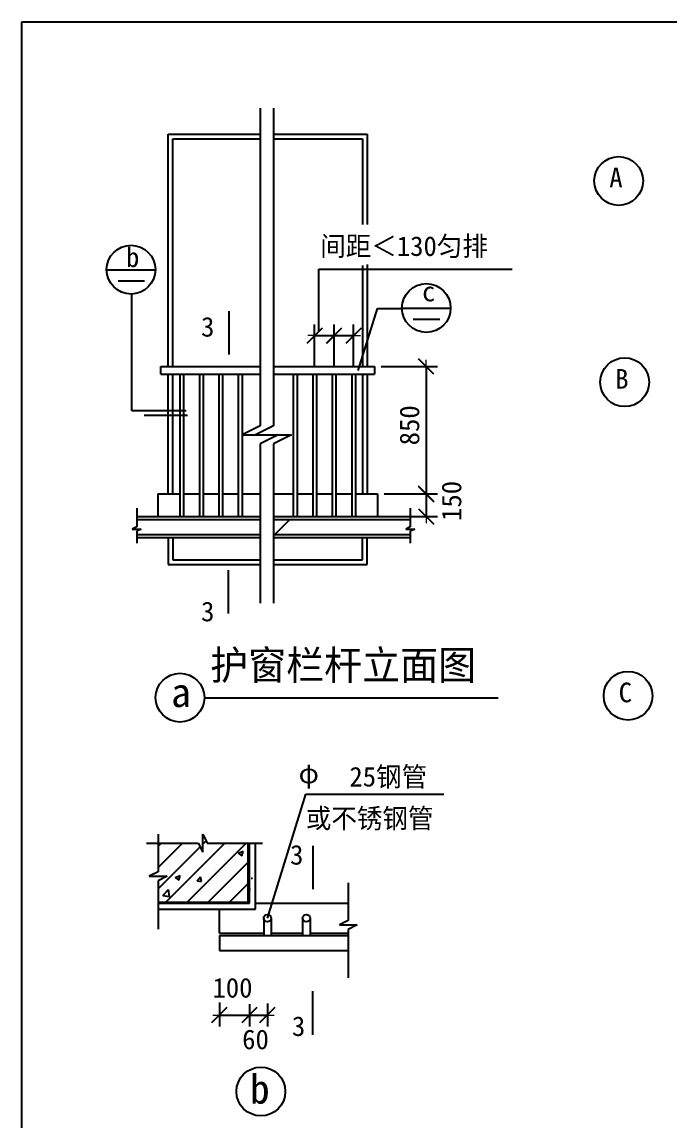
# Model space of a CAD drawing. Header units: metres. Extents: x 204 to 11188, y 497 to 16537.
# Drawn here: x 204 to 4521, y 9210 to 16537 of the extents above; entities that cross this region are included whole.
import ezdxf

# ---------------------------------------------------------------- set-up
doc = ezdxf.new("R2010")
doc.units = ezdxf.units.M
for name, color, linetype in [('HA', 43, 'Continuous'), ('PUB_DIM', 3, 'Continuous'), ('PUB_TEXT', 142, 'Continuous'), ('PUB_WALL', 5, 'Continuous'), ('Q', 4, 'Continuous'), ('STAIR', 2, 'Continuous'), ('TK', 143, 'Continuous'), ('WALL', 7, 'Continuous')]:
    doc.layers.add(name, color=color, linetype=linetype)

# ---------------------------------------------------------------- blocks, each defined once
blk = doc.blocks.new('_DIMX')
at = {"lineweight": 15}
blk.add_line((-150, 0), (150, 0), dxfattribs=at)
blk.add_lwpolyline([(-167.47, -167.4), (172.8, 173.56)])

msp = doc.modelspace()

# ---------------------------------------------------------------- hatches: boundary and pattern name
at = {"layer": 'HA'}
h = msp.add_hatch(dxfattribs=at)
h.set_pattern_fill('AN31C', scale=500)
h.set_pattern_definition([(45, (0, 0), (-1122.53, 1122.53), [])])
h.paths.add_polyline_path([(969.42, 13217.08), (969.42, 13168.25), (939.42, 13153.25), (999.42, 13153.25), (969.42, 13138.25), (969.42, 13117.08), (1792.11, 13117.08), (1792.11, 13217.08)])
h.paths.add_polyline_path([(1882.86, 13217.08), (1882.86, 13117.08), (2794.67, 13117.08), (2794.67, 13138.25), (2824.67, 13153.25), (2764.67, 13153.25), (2794.67, 13168.25), (2794.67, 13217.08)])
h = msp.add_hatch(dxfattribs=at)
h.set_pattern_fill('AR-SAND', scale=10)
h.paths.add_polyline_path([(1721.39, 10656.6), (1112.07, 10656.6), (1112.07, 10616.6), (1761.39, 10616.6), (1761.39, 11056.95), (1721.39, 11056.95)])

# ---------------------------------------------------------------- linework, layer by layer
for p, q in [((1179.74, 14237.08), (1179.74, 15787.08)), ((1179.74, 15787.08), (1792.11, 15787.08)), ((1209.74, 14237.08), (1209.74, 15757.08)), ((1209.74, 15757.08), (1792.11, 15757.08)), ((1882.86, 15787.08), (2506.4, 15787.08)), ((1882.86, 15757.08), (2476.4, 15757.08)), ((2476.4, 15757.08), (2476.4, 15184.9)), ((2506.4, 15787.08), (2506.4, 15184.9)), ((768.7, 14883.33), (1094.28, 14883.33)), ((2476.4, 14912.17), (2476.4, 14237.08)), ((2506.4, 14917.79), (2506.4, 14237.08)), ((844.37, 14809.02), (1022.24, 14809.02)), ((2738.55, 14627.03), (3064.12, 14627.03)), ((2156.4, 14232.08), (2156.4, 14518.81)), ((2286.4, 14232.08), (2286.4, 14518.81)), ((2286.4, 14232.08), (2286.4, 14518.81)), ((2416.4, 14232.08), (2416.4, 14518.81)), ((2814.21, 14552.72), (2992.08, 14552.72)), ((2156.7, 14443.81), (2286.1, 14443.81)), ((2286.7, 14443.81), (2416.1, 14443.81)), ((1129.74, 14237.08), (1792.11, 14237.08)), ((1129.74, 14187.08), (1129.74, 14237.08)), ((1882.86, 14237.08), (2556.4, 14237.08)), ((2556.4, 14237.08), (2556.4, 14187.08)), ((2601.4, 14237.08), (2975.71, 14237.08)), ((2900.71, 14236.78), (2900.71, 13387.38)), ((1129.74, 14187.08), (1792.11, 14187.08)), ((1179.74, 13387.08), (1179.74, 14187.08)), ((1209.74, 13387.08), (1209.74, 14187.08)), ((1257.24, 14187.08), (1257.24, 13237.08)), ((1282.24, 14187.08), (1282.24, 13237.08)), ((1387.24, 14187.08), (1387.24, 13237.08)), ((1412.24, 14187.08), (1412.24, 13237.08)), ((1517.24, 14187.08), (1517.24, 13237.08)), ((1542.24, 14187.08), (1542.24, 13237.08)), ((1647.24, 14187.08), (1647.24, 13237.08)), ((1672.24, 14187.08), (1672.24, 13237.08)), ((1882.86, 14187.08), (2556.4, 14187.08)), ((2013.9, 14187.08), (2013.9, 13237.08)), ((2038.9, 14187.08), (2038.9, 13237.08)), ((2143.9, 14187.08), (2143.9, 13237.08)), ((2168.9, 14187.08), (2168.9, 13237.08)), ((2273.9, 14187.08), (2273.9, 13237.08)), ((2298.9, 14187.08), (2298.9, 13237.08)), ((2403.9, 14187.08), (2403.9, 13237.08)), ((2428.9, 14187.08), (2428.9, 13237.08)), ((2476.4, 14187.08), (2476.4, 13387.08)), ((2506.4, 14187.08), (2506.4, 13387.08)), ((1109.74, 13387.08), (1257.24, 13387.08)), ((1109.74, 13387.08), (1109.74, 13237.08)), ((1282.24, 13387.08), (1387.24, 13387.08)), ((1412.24, 13387.08), (1517.24, 13387.08)), ((1542.24, 13387.08), (1647.24, 13387.08)), ((1672.24, 13387.08), (1792.11, 13387.08)), ((1882.86, 13387.08), (2013.9, 13387.08)), ((2038.9, 13387.08), (2143.9, 13387.08)), ((2168.9, 13387.08), (2273.9, 13387.08)), ((2298.9, 13387.08), (2403.9, 13387.08)), ((2428.9, 13387.08), (2576.4, 13387.08)), ((2576.4, 13387.08), (2576.4, 13237.08)), ((2621.4, 13387.08), (2975.71, 13387.08)), ((2621.4, 13387.08), (2975.71, 13387.08)), ((2900.71, 13386.78), (2900.71, 13237.38)), ((969.42, 13237.08), (1792.11, 13237.08)), ((969.42, 13217.08), (1792.11, 13217.08)), ((1882.86, 13237.08), (2794.67, 13237.08)), ((1882.86, 13217.08), (2794.67, 13217.08)), ((2621.4, 13237.08), (2975.71, 13237.08)), ((969.42, 13117.08), (1792.11, 13117.08)), ((1882.86, 13117.08), (2794.67, 13117.08)), ((969.42, 13097.08), (1792.11, 13097.08)), ((1179.74, 13097.08), (1179.74, 12917.08)), ((1209.74, 13097.08), (1209.74, 12947.08)), ((1882.86, 13097.08), (2794.67, 13097.08)), ((2476.4, 12947.08), (2476.4, 13097.08)), ((2506.4, 12917.08), (2506.4, 13097.08)), ((1179.74, 12917.08), (1792.11, 12917.08)), ((1209.74, 12947.08), (1792.11, 12947.08)), ((1882.86, 12947.08), (2476.4, 12947.08)), ((1882.86, 12917.08), (2506.4, 12917.08)), ((1419.37, 12027.81), (3380.2, 12027.81)), ((1761.39, 10616.6), (1761.39, 11056.95)), ((1761.39, 10656.6), (2381.28, 10656.6)), ((1112.07, 10616.6), (1761.39, 10616.6)), ((1521.39, 10456.6), (1521.39, 10616.6)), ((1816.39, 10556.6), (1816.39, 10441.6)), ((1866.39, 10556.6), (1866.39, 10441.6)), ((2076.39, 10556.6), (2076.39, 10441.6)), ((2126.39, 10556.6), (2126.39, 10441.6)), ((1521.39, 10456.6), (1816.39, 10456.6)), ((1521.39, 10441.6), (2381.28, 10441.6)), ((1521.39, 10441.6), (1521.39, 10341.6)), ((1866.39, 10456.6), (2076.39, 10456.6)), ((2126.39, 10456.6), (2381.28, 10456.6)), ((1521.39, 10341.6), (1840.81, 10341.6)), ((1840.81, 10341.6), (2381.28, 10341.6)), ((1521.39, 9993.81), (1521.39, 9834.92)), ((1721.39, 9983.87), (1721.39, 9834.92)), ((1841.39, 9987.85), (1841.39, 9834.92)), ((1521.09, 9909.92), (1520.79, 9909.92)), ((1521.39, 9909.92), (1721.39, 9909.92)), ((1721.69, 9909.92), (1721.99, 9909.92)), ((1721.69, 9909.92), (1841.09, 9909.92))]:
    msp.add_line(p, q)
msp.add_lwpolyline([(203.52, 16536.66), (11188.03, 16536.66), (11188.03, 497.36), (203.52, 497.36)], close=True)
for centre, radius in [((4185.39, 15475.69), 162.79), ((931.49, 14884.09), 162.79), ((2901.34, 14627.79), 162.79), ((4224.89, 14133), 162.79), ((1257.91, 12028.38), 162.79), ((4247.86, 12040.75), 162.79), ((1841.39, 10556.6), 25), ((2101.39, 10556.6), 25), ((1797.72, 9400.16), 162.79)]:
    msp.add_circle(centre, radius)
for p, q in [((1409.95, 11051.18), (1431.87, 11073.11)), ((1112.07, 11036.15), (1132.87, 11056.95)), ((1112.07, 10894.73), (1274.3, 11056.95)), ((1112.07, 10753.31), (1391.87, 11033.11)), ((1129.57, 11044.22), (1129.57, 11044.22)), ((1156.79, 10656.6), (1557.14, 11056.95)), ((1298.21, 10656.6), (1698.56, 11056.95)), ((1304.25, 11049.93), (1304.25, 11049.93)), ((1592.98, 11009.28), (1592.98, 11009.28)), ((1645.37, 10989.46), (1680.38, 11002.89)), ((1670.26, 10972.67), (1680.4, 11002.88)), ((1336.26, 10974.08), (1336.26, 10974.08)), ((1439.64, 10656.6), (1721.39, 10938.36)), ((1628.35, 10930), (1628.35, 10930)), ((1645.37, 10989.46), (1670.25, 10972.68)), ((1187.4, 10871.94), (1187.4, 10871.94)), ((1359.49, 10911.32), (1359.49, 10911.32)), ((1495.21, 10874.95), (1495.21, 10874.95)), ((1503.18, 10913.52), (1503.18, 10913.52)), ((1626.4, 10900.04), (1626.4, 10900.04)), ((1054.12, 10836.78), (1056.17, 10838.83)), ((1203.61, 10824.9), (1203.61, 10824.9)), ((1225.26, 10828.19), (1260.27, 10841.63)), ((1225.26, 10828.19), (1250.13, 10811.41)), ((1250.15, 10811.4), (1260.28, 10841.62)), ((1330.18, 10807.63), (1330.18, 10807.63)), ((1371.59, 10804.83), (1395.69, 10833.56)), ((1371.59, 10804.83), (1401.47, 10802.22)), ((1401.49, 10802.2), (1395.7, 10833.54)), ((1581.06, 10656.6), (1721.39, 10796.94)), ((1586.9, 10842.84), (1586.9, 10842.84)), ((1143.13, 10707.75), (1182.07, 10748.34)), ((1143.13, 10707.75), (1187.6, 10700.85)), ((1187.61, 10700.84), (1182.08, 10748.32)), ((1371.64, 10716.31), (1371.64, 10716.31)), ((1496.81, 10732.79), (1496.81, 10732.79)), ((1686.18, 10757.72), (1686.18, 10757.72)), ((1580.82, 10676.39), (1580.82, 10676.39)), ((1707.08, 10656.6), (1715.69, 10665.58)), ((1716.75, 10656.6), (1715.7, 10665.56))]:
    msp.add_line(p, q, dxfattribs=at)
at = {"layer": 'PUB_DIM'}
for p, q in [((935.82, 13940.98), (935.82, 14718.93)), ((1584.98, 14607.58), (1584.98, 14318.55)), ((1299.64, 13940.98), (935.82, 13940.98)), ((1308.09, 13909.77), (1019.06, 13909.77)), ((1578.97, 12879.24), (1578.97, 12590.21)), ((2144.51, 11039.77), (2144.51, 10750.73)), ((2144.51, 9778.5), (2144.51, 10068.58))]:
    msp.add_line(p, q, dxfattribs=at)
at = {"layer": 'PUB_TEXT'}
for p, q in [((2184.28, 14886.15), (3473.96, 14886.15)), ((2184.89, 14472.29), (2184.28, 14886.15)), ((2447.19, 14209.99), (2575.71, 14623.84)), ((2575.71, 14623.84), (2738.07, 14623.84)), ((1841.39, 10556.6), (2098.43, 11384.31)), ((2098.43, 11384.31), (3019.2, 11384.31))]:
    msp.add_line(p, q, dxfattribs=at)
at = {"layer": 'PUB_WALL'}
for p, q in [((1713.89, 10664.1), (1713.89, 11056.95)), ((1112.07, 10664.1), (1713.89, 10664.1))]:
    msp.add_line(p, q, dxfattribs=at)
at = {"layer": 'STAIR'}
for p, q in [((1792.11, 15960.66), (1792.11, 13841.07)), ((1882.86, 15960.66), (1882.86, 13841.07)), ((1792.11, 13841.07), (1672.11, 13781.07)), ((1672.11, 13781.07), (1912.11, 13781.07)), ((1882.86, 13841.07), (1762.86, 13781.07)), ((1762.86, 13781.07), (2002.86, 13781.07)), ((1912.11, 13781.07), (1792.11, 13721.07)), ((2002.86, 13781.07), (1882.86, 13721.07)), ((1792.11, 13721.07), (1792.11, 12659.34)), ((1882.86, 13721.07), (1882.86, 12659.34)), ((969.42, 13293.41), (969.42, 13168.25)), ((2794.67, 13293.41), (2794.67, 13168.25)), ((969.42, 13168.25), (939.42, 13153.25)), ((939.42, 13153.25), (999.42, 13153.25)), ((999.42, 13153.25), (969.42, 13138.25)), ((969.42, 13138.25), (969.42, 13058.33)), ((2794.67, 13168.25), (2764.67, 13153.25)), ((2764.67, 13153.25), (2824.67, 13153.25)), ((2824.67, 13153.25), (2794.67, 13138.25)), ((2794.67, 13138.25), (2794.67, 13058.33)), ((1112.07, 11117.09), (1112.07, 10866.78)), ((1409.95, 11116.95), (1439.95, 11056.95)), ((1409.95, 10996.95), (1409.95, 11116.95)), ((1034.91, 11056.95), (1379.95, 11056.95)), ((1379.95, 11056.95), (1409.95, 10996.95)), ((1439.95, 11056.95), (1809.45, 11056.95)), ((1112.07, 10866.78), (1052.07, 10836.78)), ((1052.07, 10836.78), (1172.07, 10836.78)), ((1172.07, 10836.78), (1112.07, 10806.78)), ((1112.07, 10806.78), (1112.07, 10482.83)), ((2381.28, 10792.08), (2381.28, 10541.78)), ((2381.28, 10541.78), (2321.28, 10511.78)), ((2321.28, 10511.78), (2441.28, 10511.78)), ((2441.28, 10511.78), (2381.28, 10481.78)), ((2381.28, 10481.78), (2381.28, 10157.83))]:
    msp.add_line(p, q, dxfattribs=at)
at = {"layer": 'WALL'}
for p, q in [((1721.39, 10656.6), (1721.39, 11056.95)), ((1112.07, 10656.6), (1721.39, 10656.6))]:
    msp.add_line(p, q, dxfattribs=at)

# ---------------------------------------------------------------- block references
at = {"xscale": 0.3, "yscale": 0.3, "zscale": 0.3}
for p, rotation in [((2156.4, 14443.81), 180), ((2286.4, 14443.81), 180), ((2900.71, 14237.08), 90), ((2900.71, 13387.08), 90), ((2900.71, 13387.08), 270), ((2900.71, 13237.08), 270), ((1721.39, 9909.92), 180), ((1721.39, 9909.92), 180)]:
    msp.add_blockref('_DIMX', p, dxfattribs=dict(at, rotation=rotation))
for p in [(2286.4, 14443.81), (2416.4, 14443.81), (1521.39, 9909.92), (1841.39, 9909.92)]:
    msp.add_blockref('_DIMX', p, dxfattribs=at)

# ---------------------------------------------------------------- texts
for s, p in [('850', (2854.41, 13711.68)), ('150', (3134.98, 13206.99))]:
    msp.add_text(s, height=131, rotation=90).set_placement(p)
for s, p in [('100', (1474.52, 10027.01)), ('60', (1672.68, 9682.31))]:
    msp.add_text(s, height=131).set_placement(p)
at = {"layer": 'PUB_DIM'}
for s, p in [('A', (4122.56, 15432.36)), ('b', (898.04, 14901.16)), ('c', (2873.19, 14672.87)), ('3', (1398.57, 14437.18)), ('B', (4162.06, 14089.67)), ('3', (1398.57, 12537.56)), ('C', (4185.03, 11997.42)), ('3', (1992.63, 10914.03)), ('3', (2004.84, 9770.44))]:
    msp.add_text(s, height=131, dxfattribs=at).set_placement(p)
at = {"layer": 'PUB_TEXT'}
for s, p in [('间距＜130匀排', (2193.65, 14975.41)), ('   25钢管', (2120.96, 11435.28)), ('或不锈钢管', (2097.67, 11157.37))]:
    msp.add_text(s, height=131, dxfattribs=at).set_placement(p)
at = {"layer": 'Q'}
msp.add_text('φ', height=131, dxfattribs=at).set_placement((2049.71, 11456.83))
at = {"layer": 'TK'}
for s, p in [('护窗栏杆立面图', (1459.47, 12147.89)), ('a', (1198.39, 11965.48)), ('b', (1724.11, 9319.66))]:
    msp.add_text(s, height=195, dxfattribs=at).set_placement(p)

doc.saveas('drawing.dxf')
